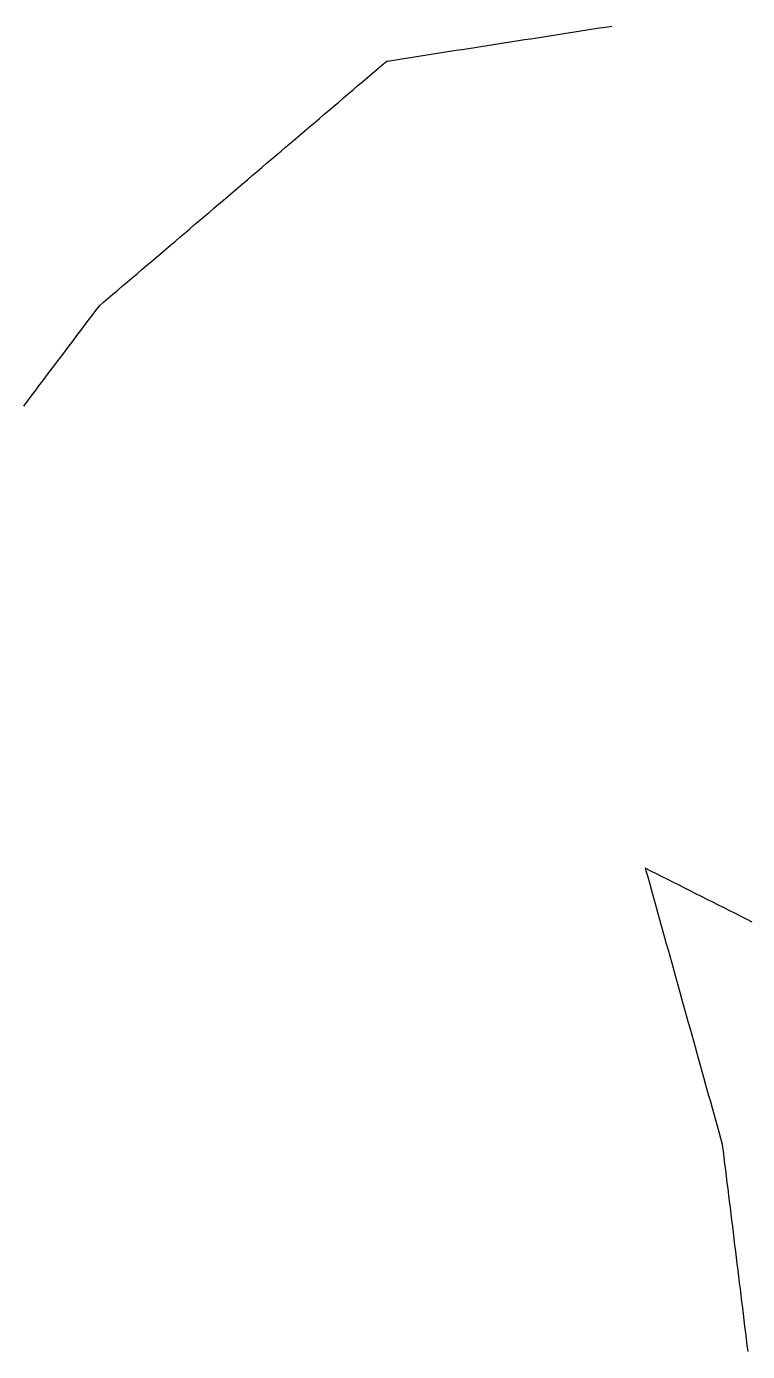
# Model space of a CAD drawing. Header units: millimetres. Extents: x 230 to 3347, y 514 to 5196.
# Drawn here: x 2503.1 to 2617.4, y 4094.9 to 4305.1 of the extents above; entities that cross this region are included whole.
import ezdxf

# ---------------------------------------------------------------- set-up
doc = ezdxf.new("R2010")
doc.units = ezdxf.units.MM
doc.layers.add('ALL_ISLANDS', color=7, linetype='Continuous')
doc.layers.add('OUTLINE_ISLAND_01', color=7, linetype='Continuous')

msp = doc.modelspace()

# ---------------------------------------------------------------- linework, layer by layer
at = {"layer": 'ALL_ISLANDS'}
for points in [[(2502.6358, 4244.8687), (2503.238, 4245.667), (2503.8403, 4246.4653), (2504.4426, 4247.2636), (2505.0448, 4248.0619), (2505.6471, 4248.8602), (2506.2493, 4249.6584), (2506.8516, 4250.4567), (2507.4539, 4251.255), (2508.0561, 4252.0533), (2508.6584, 4252.8516), (2509.2607, 4253.6499), (2509.8629, 4254.4482), (2510.4652, 4255.2465), (2511.0675, 4256.0448), (2511.6697, 4256.8431), (2512.272, 4257.6414), (2512.8743, 4258.4397), (2513.4765, 4259.238), (2514.0788, 4260.0363), (2514.6811, 4260.8346), (2515.2627, 4261.3301), (2516.0239, 4261.9785), (2516.7852, 4262.627), (2517.5465, 4263.2754), (2518.3077, 4263.9239), (2519.069, 4264.5723), (2519.8302, 4265.2208), (2520.5915, 4265.8692), (2521.3527, 4266.5177), (2522.114, 4267.1662), (2522.8752, 4267.8146), (2523.6365, 4268.4631), (2524.3977, 4269.1115), (2525.159, 4269.76), (2525.9202, 4270.4084), (2526.6815, 4271.0569), (2527.4427, 4271.7053), (2528.204, 4272.3538), (2528.9652, 4273.0023), (2529.7265, 4273.6507), (2530.4878, 4274.2992), (2531.249, 4274.9476), (2532.0103, 4275.5961), (2532.7715, 4276.2445), (2533.5328, 4276.893), (2534.294, 4277.5414), (2535.0553, 4278.1899), (2535.8165, 4278.8384), (2536.5778, 4279.4868), (2537.339, 4280.1353), (2538.1003, 4280.7837), (2538.8615, 4281.4322), (2539.6228, 4282.0806), (2540.384, 4282.7291), (2541.1453, 4283.3775), (2541.9065, 4284.026), (2542.6678, 4284.6745), (2543.429, 4285.3229), (2544.1903, 4285.9714), (2544.9516, 4286.6198), (2545.7128, 4287.2683), (2546.4741, 4287.9167), (2547.2353, 4288.5652), (2547.9966, 4289.2136), (2548.7578, 4289.8621), (2549.5191, 4290.5106), (2550.2803, 4291.159), (2551.0416, 4291.8075), (2551.8028, 4292.4559), (2552.5641, 4293.1044), (2553.3253, 4293.7528), (2554.0866, 4294.4013), (2554.8478, 4295.0497), (2555.6091, 4295.6982), (2556.3703, 4296.3466), (2557.1316, 4296.9951), (2557.8928, 4297.6436), (2558.6541, 4298.292), (2559.4154, 4298.9405), (2560.1766, 4299.5889), (2560.2951, 4299.6074), (2561.2832, 4299.7614), (2562.2712, 4299.9154), (2563.2593, 4300.0694), (2564.2474, 4300.2235), (2565.2355, 4300.3775), (2566.2235, 4300.5315), (2567.2116, 4300.6855), (2568.1997, 4300.8395), (2569.1877, 4300.9935), (2570.1758, 4301.1476), (2571.1639, 4301.3016), (2572.1519, 4301.4556), (2573.14, 4301.6096), (2574.1281, 4301.7636), (2575.1161, 4301.9176), (2576.1042, 4302.0717), (2577.0923, 4302.2257), (2578.0803, 4302.3797), (2579.0684, 4302.5337), (2580.0565, 4302.6877), (2581.0445, 4302.8417), (2582.0326, 4302.9958), (2583.0207, 4303.1498), (2584.0088, 4303.3038), (2584.9968, 4303.4578), (2585.9849, 4303.6118), (2586.973, 4303.7658), (2587.961, 4303.9199), (2588.9491, 4304.0739), (2589.9372, 4304.2279), (2590.9252, 4304.3819), (2591.9133, 4304.5359), (2592.9014, 4304.6899), (2593.8894, 4304.8439), (2594.8775, 4304.998), (2595.8656, 4305.152)], [(2618.1264, 4163.0308), (2617.2333, 4163.4807), (2616.3402, 4163.9306), (2615.4471, 4164.3804), (2614.554, 4164.8303), (2613.6609, 4165.2802), (2612.7679, 4165.7301), (2611.8748, 4166.18), (2610.9817, 4166.6298), (2610.0886, 4167.0797), (2609.1955, 4167.5296), (2608.3024, 4167.9795), (2607.4093, 4168.4294), (2606.5162, 4168.8793), (2605.6231, 4169.3291), (2604.7301, 4169.779), (2603.837, 4170.2289), (2602.9439, 4170.6788), (2602.0508, 4171.1287), (2601.1577, 4171.5785), (2601.2751, 4171.1572), (2601.5437, 4170.194), (2601.8122, 4169.2307), (2602.0807, 4168.2674), (2602.3492, 4167.3042), (2602.6177, 4166.3409), (2602.8862, 4165.3776), (2603.1548, 4164.4143), (2603.4233, 4163.4511), (2603.6918, 4162.4878), (2603.9603, 4161.5245), (2604.2288, 4160.5612), (2604.4973, 4159.598), (2604.7659, 4158.6347), (2605.0344, 4157.6714), (2605.3029, 4156.7081), (2605.5714, 4155.7449), (2605.8399, 4154.7816), (2606.1085, 4153.8183), (2606.377, 4152.855), (2606.6455, 4151.8918), (2606.914, 4150.9285), (2607.1825, 4149.9652), (2607.451, 4149.0019), (2607.7196, 4148.0387), (2607.9881, 4147.0754), (2608.2566, 4146.1121), (2608.5251, 4145.1488), (2608.7936, 4144.1856), (2609.0621, 4143.2223), (2609.3307, 4142.259), (2609.5992, 4141.2957), (2609.8677, 4140.3325), (2610.1362, 4139.3692), (2610.4047, 4138.4059), (2610.6732, 4137.4426), (2610.9418, 4136.4794), (2611.2103, 4135.5161), (2611.4788, 4134.5528), (2611.7473, 4133.5895), (2612.0158, 4132.6263), (2612.2843, 4131.663), (2612.5529, 4130.6997), (2612.8214, 4129.7364), (2613.0899, 4128.7732), (2613.3584, 4127.8099), (2613.3759, 4127.6681), (2613.498, 4126.6755), (2613.6201, 4125.683), (2613.7422, 4124.6905), (2613.8644, 4123.698), (2613.9865, 4122.7055), (2614.1086, 4121.713), (2614.2307, 4120.7204), (2614.3529, 4119.7279), (2614.475, 4118.7354), (2614.5971, 4117.7429), (2614.7192, 4116.7504), (2614.8413, 4115.7579), (2614.9635, 4114.7654), (2615.0856, 4113.7728), (2615.2077, 4112.7803), (2615.3298, 4111.7878), (2615.452, 4110.7953), (2615.5741, 4109.8028), (2615.6962, 4108.8103), (2615.8183, 4107.8178), (2615.9405, 4106.8252), (2616.0626, 4105.8327), (2616.1847, 4104.8402), (2616.3068, 4103.8477), (2616.4289, 4102.8552), (2616.5511, 4101.8627), (2616.6732, 4100.8701), (2616.7953, 4099.8776), (2616.9174, 4098.8851), (2617.0396, 4097.8926), (2617.1617, 4096.9001), (2617.2838, 4095.9076), (2617.4059, 4094.9151)]]:
    msp.add_lwpolyline(points, dxfattribs=at)
at = {"layer": 'OUTLINE_ISLAND_01'}
for points in [[(2502.6358, 4244.8687), (2503.238, 4245.667), (2503.8403, 4246.4653), (2504.4426, 4247.2636), (2505.0448, 4248.0619), (2505.6471, 4248.8602), (2506.2493, 4249.6584), (2506.8516, 4250.4567), (2507.4539, 4251.255), (2508.0561, 4252.0533), (2508.6584, 4252.8516), (2509.2607, 4253.6499), (2509.8629, 4254.4482), (2510.4652, 4255.2465), (2511.0675, 4256.0448), (2511.6697, 4256.8431), (2512.272, 4257.6414), (2512.8743, 4258.4397), (2513.4765, 4259.238), (2514.0788, 4260.0363), (2514.6811, 4260.8346), (2515.2627, 4261.3301), (2516.0239, 4261.9785), (2516.7852, 4262.627), (2517.5465, 4263.2754), (2518.3077, 4263.9239), (2519.069, 4264.5723), (2519.8302, 4265.2208), (2520.5915, 4265.8692), (2521.3527, 4266.5177), (2522.114, 4267.1662), (2522.8752, 4267.8146), (2523.6365, 4268.4631), (2524.3977, 4269.1115), (2525.159, 4269.76), (2525.9202, 4270.4084), (2526.6815, 4271.0569), (2527.4427, 4271.7053), (2528.204, 4272.3538), (2528.9652, 4273.0023), (2529.7265, 4273.6507), (2530.4878, 4274.2992), (2531.249, 4274.9476), (2532.0103, 4275.5961), (2532.7715, 4276.2445), (2533.5328, 4276.893), (2534.294, 4277.5414), (2535.0553, 4278.1899), (2535.8165, 4278.8384), (2536.5778, 4279.4868), (2537.339, 4280.1353), (2538.1003, 4280.7837), (2538.8615, 4281.4322), (2539.6228, 4282.0806), (2540.384, 4282.7291), (2541.1453, 4283.3775), (2541.9065, 4284.026), (2542.6678, 4284.6745), (2543.429, 4285.3229), (2544.1903, 4285.9714), (2544.9516, 4286.6198), (2545.7128, 4287.2683), (2546.4741, 4287.9167), (2547.2353, 4288.5652), (2547.9966, 4289.2136), (2548.7578, 4289.8621), (2549.5191, 4290.5106), (2550.2803, 4291.159), (2551.0416, 4291.8075), (2551.8028, 4292.4559), (2552.5641, 4293.1044), (2553.3253, 4293.7528), (2554.0866, 4294.4013), (2554.8478, 4295.0497), (2555.6091, 4295.6982), (2556.3703, 4296.3466), (2557.1316, 4296.9951), (2557.8928, 4297.6436), (2558.6541, 4298.292), (2559.4154, 4298.9405), (2560.1766, 4299.5889), (2560.2951, 4299.6074), (2561.2832, 4299.7614), (2562.2712, 4299.9154), (2563.2593, 4300.0694), (2564.2474, 4300.2235), (2565.2355, 4300.3775), (2566.2235, 4300.5315), (2567.2116, 4300.6855), (2568.1997, 4300.8395), (2569.1877, 4300.9935), (2570.1758, 4301.1476), (2571.1639, 4301.3016), (2572.1519, 4301.4556), (2573.14, 4301.6096), (2574.1281, 4301.7636), (2575.1161, 4301.9176), (2576.1042, 4302.0717), (2577.0923, 4302.2257), (2578.0803, 4302.3797), (2579.0684, 4302.5337), (2580.0565, 4302.6877), (2581.0445, 4302.8417), (2582.0326, 4302.9958), (2583.0207, 4303.1498), (2584.0088, 4303.3038), (2584.9968, 4303.4578), (2585.9849, 4303.6118), (2586.973, 4303.7658), (2587.961, 4303.9199), (2588.9491, 4304.0739), (2589.9372, 4304.2279), (2590.9252, 4304.3819), (2591.9133, 4304.5359), (2592.9014, 4304.6899), (2593.8894, 4304.8439), (2594.8775, 4304.998), (2595.8656, 4305.152)], [(2618.1264, 4163.0308), (2617.2333, 4163.4807), (2616.3402, 4163.9306), (2615.4471, 4164.3804), (2614.554, 4164.8303), (2613.6609, 4165.2802), (2612.7679, 4165.7301), (2611.8748, 4166.18), (2610.9817, 4166.6298), (2610.0886, 4167.0797), (2609.1955, 4167.5296), (2608.3024, 4167.9795), (2607.4093, 4168.4294), (2606.5162, 4168.8793), (2605.6231, 4169.3291), (2604.7301, 4169.779), (2603.837, 4170.2289), (2602.9439, 4170.6788), (2602.0508, 4171.1287), (2601.1577, 4171.5785), (2601.2751, 4171.1572), (2601.5437, 4170.194), (2601.8122, 4169.2307), (2602.0807, 4168.2674), (2602.3492, 4167.3042), (2602.6177, 4166.3409), (2602.8862, 4165.3776), (2603.1548, 4164.4143), (2603.4233, 4163.4511), (2603.6918, 4162.4878), (2603.9603, 4161.5245), (2604.2288, 4160.5612), (2604.4973, 4159.598), (2604.7659, 4158.6347), (2605.0344, 4157.6714), (2605.3029, 4156.7081), (2605.5714, 4155.7449), (2605.8399, 4154.7816), (2606.1085, 4153.8183), (2606.377, 4152.855), (2606.6455, 4151.8918), (2606.914, 4150.9285), (2607.1825, 4149.9652), (2607.451, 4149.0019), (2607.7196, 4148.0387), (2607.9881, 4147.0754), (2608.2566, 4146.1121), (2608.5251, 4145.1488), (2608.7936, 4144.1856), (2609.0621, 4143.2223), (2609.3307, 4142.259), (2609.5992, 4141.2957), (2609.8677, 4140.3325), (2610.1362, 4139.3692), (2610.4047, 4138.4059), (2610.6732, 4137.4426), (2610.9418, 4136.4794), (2611.2103, 4135.5161), (2611.4788, 4134.5528), (2611.7473, 4133.5895), (2612.0158, 4132.6263), (2612.2843, 4131.663), (2612.5529, 4130.6997), (2612.8214, 4129.7364), (2613.0899, 4128.7732), (2613.3584, 4127.8099), (2613.3759, 4127.6681), (2613.498, 4126.6755), (2613.6201, 4125.683), (2613.7422, 4124.6905), (2613.8644, 4123.698), (2613.9865, 4122.7055), (2614.1086, 4121.713), (2614.2307, 4120.7204), (2614.3529, 4119.7279), (2614.475, 4118.7354), (2614.5971, 4117.7429), (2614.7192, 4116.7504), (2614.8413, 4115.7579), (2614.9635, 4114.7654), (2615.0856, 4113.7728), (2615.2077, 4112.7803), (2615.3298, 4111.7878), (2615.452, 4110.7953), (2615.5741, 4109.8028), (2615.6962, 4108.8103), (2615.8183, 4107.8178), (2615.9405, 4106.8252), (2616.0626, 4105.8327), (2616.1847, 4104.8402), (2616.3068, 4103.8477), (2616.4289, 4102.8552), (2616.5511, 4101.8627), (2616.6732, 4100.8701), (2616.7953, 4099.8776), (2616.9174, 4098.8851), (2617.0396, 4097.8926), (2617.1617, 4096.9001), (2617.2838, 4095.9076), (2617.4059, 4094.9151)]]:
    msp.add_lwpolyline(points, dxfattribs=at)

doc.saveas('drawing.dxf')
